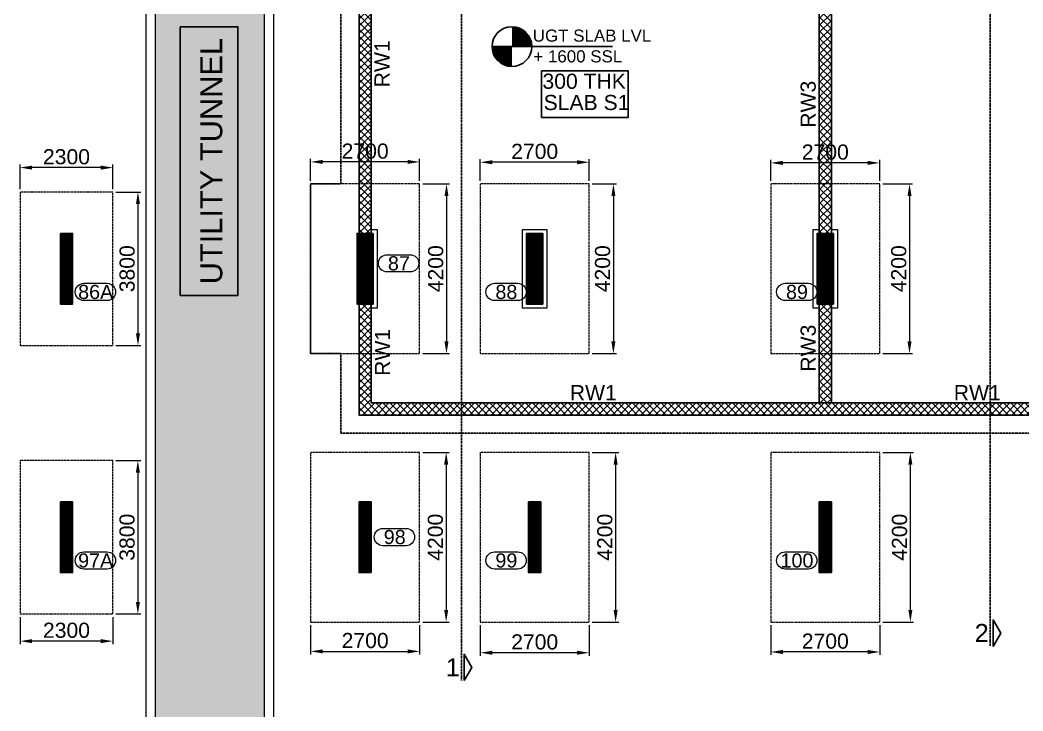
# Model space of a CAD drawing. Header units: millimetres. Extents: x 99112 to 332273, y 431815 to 552227.
# Drawn here: x 135762 to 160609, y 491073 to 508183 of the extents above; entities that cross this region are included whole.
import ezdxf
from ezdxf.enums import TextEntityAlignment as Align

# ---------------------------------------------------------------- set-up
doc = ezdxf.new("R2010")
doc.units = ezdxf.units.MM
doc.header["$LTSCALE"] = 100
doc.header["$MEASUREMENT"] = 0
doc.linetypes.add('HIDDEN', pattern=[0.375, 0.25, -0.125])
for name, color, linetype, lineweight in [('COL HATCH', 67, 'Continuous', 25), ('colno', 11, 'Continuous', 15), ('COLUMN', 84, 'Continuous', 30), ('COLUMN COVER', 2, 'Continuous', 20), ('CONCRETE', 7, 'Continuous', 20), ('DIM', 8, 'Continuous', 13), ('FOOTING', 12, 'HIDDEN', 20), ('P- LEVEL', 10, 'Continuous', 25), ('RAFT', 42, 'HIDDEN', 30), ('RET WALL', 31, 'Continuous', 30), ('RET WALL HATCH', 57, 'Continuous', 13), ('TEXT', 255, 'Continuous', 25)]:
    doc.layers.add(name, color=color, linetype=linetype, lineweight=lineweight)
doc.layers.add('SBC COMMENTS', color=6, linetype='Continuous')
doc.layers.add('sec', color=2, linetype='Continuous')
doc.styles.add('ARIAL', font='arial.ttf')
doc.dimstyles.new('150', dxfattribs={"dimscale": 150, "dimtxt": 2.5, "dimasz": 2, "dimexe": 0.5, "dimexo": 0.5, "dimgap": 0.5, "dimtad": 1, "dimdec": 0, "dimzin": 3, "dimdsep": 46, "dimtxsty": 'ARIAL', "dimcen": 0, "dimdle": 1, "dimclrd": 256, "dimclre": 256, "dimclrt": 4, "dimadec": 0, "dimazin": 0, "dimtfac": 1, "dimtdec": 0, "dimtmove": 0, "dimatfit": 3, "dimfxl": 0, "dimtolj": 1, "dimtzin": 0, "dimlwd": -1, "dimlwe": -1, "dimarcsym": 0})
pattern_1 = [(45, (-226856.086, 134796.796), (-8.83883476, 8.83883476), [])]
pattern_2 = [(45, (-57577.731, -393874.087), (-8.83883476, 8.83883476), [])]

# ---------------------------------------------------------------- blocks, each defined once
blk = doc.blocks.new('*D167')
at = {"layer": 'DIM', "transparency": 16777216}
for p, q in [((142962, 504199), (142962, 504745)), ((145362, 504670), (143262, 504670)), ((145662, 504199), (145662, 504745))]:
    blk.add_line(p, q, dxfattribs=at)
for points in [[(143262, 504720), (143262, 504620), (142962, 504670)], [(145362, 504620), (145362, 504720), (145662, 504670)]]:
    blk.add_solid(points, dxfattribs=at)
at = {"layer": 'DIM', "color": 4, "transparency": 16777216, "insert": (144312, 504936), "char_height": 375, "attachment_point": 5, "style": 'ARIAL'}
blk.add_mtext('\\A1;2700', dxfattribs=at)
blk = doc.blocks.new('*D168')
at = {"layer": 'DIM', "transparency": 16777216}
for p, q in [((145737, 504124), (146402, 504124)), ((146327, 503824), (146327, 500224)), ((145737, 499924), (146402, 499924))]:
    blk.add_line(p, q, dxfattribs=at)
for points in [[(146377, 503824), (146277, 503824), (146327, 504124)], [(146277, 500224), (146377, 500224), (146327, 499924)]]:
    blk.add_solid(points, dxfattribs=at)
at = {"layer": 'DIM', "color": 4, "transparency": 16777216, "insert": (146061, 502024), "char_height": 375, "attachment_point": 5, "rotation": 90, "style": 'ARIAL'}
blk.add_mtext('\\A1;4200', dxfattribs=at)
blk = doc.blocks.new('*D169')
at = {"layer": 'DIM', "transparency": 16777216}
for p, q in [((147162, 504199), (147162, 504737)), ((149562, 504662), (147462, 504662)), ((149862, 504199), (149862, 504737))]:
    blk.add_line(p, q, dxfattribs=at)
for points in [[(147462, 504712), (147462, 504612), (147162, 504662)], [(149562, 504612), (149562, 504712), (149862, 504662)]]:
    blk.add_solid(points, dxfattribs=at)
at = {"layer": 'DIM', "color": 4, "transparency": 16777216, "insert": (148512, 504929), "char_height": 375, "attachment_point": 5, "style": 'ARIAL'}
blk.add_mtext('\\A1;2700', dxfattribs=at)
blk = doc.blocks.new('*D170')
at = {"layer": 'DIM', "transparency": 16777216}
for p, q in [((149937, 504124), (150537, 504124)), ((150462, 503824), (150462, 500224)), ((149937, 499924), (150537, 499924))]:
    blk.add_line(p, q, dxfattribs=at)
for points in [[(150512, 503824), (150412, 503824), (150462, 504124)], [(150412, 500224), (150512, 500224), (150462, 499924)]]:
    blk.add_solid(points, dxfattribs=at)
at = {"layer": 'DIM', "color": 4, "transparency": 16777216, "insert": (150196, 502024), "char_height": 375, "attachment_point": 5, "rotation": 90, "style": 'ARIAL'}
blk.add_mtext('\\A1;4200', dxfattribs=at)
blk = doc.blocks.new('*D177')
at = {"layer": 'DIM', "transparency": 16777216}
for p, q in [((154362, 504199), (154362, 504721)), ((156762, 504646), (154662, 504646)), ((157062, 504199), (157062, 504721))]:
    blk.add_line(p, q, dxfattribs=at)
for points in [[(154662, 504696), (154662, 504596), (154362, 504646)], [(156762, 504596), (156762, 504696), (157062, 504646)]]:
    blk.add_solid(points, dxfattribs=at)
at = {"layer": 'DIM', "color": 4, "transparency": 16777216, "insert": (155712, 504912), "char_height": 375, "attachment_point": 5, "style": 'ARIAL'}
blk.add_mtext('\\A1;2700', dxfattribs=at)
blk = doc.blocks.new('*D178')
at = {"layer": 'DIM', "transparency": 16777216}
for p, q in [((157137, 504124), (157874, 504124)), ((157799, 503824), (157799, 500224)), ((157137, 499924), (157874, 499924))]:
    blk.add_line(p, q, dxfattribs=at)
for points in [[(157849, 503824), (157749, 503824), (157799, 504124)], [(157749, 500224), (157849, 500224), (157799, 499924)]]:
    blk.add_solid(points, dxfattribs=at)
at = {"layer": 'DIM', "color": 4, "transparency": 16777216, "insert": (157533, 502024), "char_height": 375, "attachment_point": 5, "rotation": 90, "style": 'ARIAL'}
blk.add_mtext('\\A1;4200', dxfattribs=at)
blk = doc.blocks.new('*D183')
at = {"layer": 'DIM', "transparency": 16777216}
for p, q in [((145737, 497474), (146394, 497474)), ((146319, 497174), (146319, 493574)), ((145737, 493274), (146394, 493274))]:
    blk.add_line(p, q, dxfattribs=at)
for points in [[(146369, 497174), (146269, 497174), (146319, 497474)], [(146269, 493574), (146369, 493574), (146319, 493274)]]:
    blk.add_solid(points, dxfattribs=at)
at = {"layer": 'DIM', "color": 4, "transparency": 16777216, "insert": (146053, 495374), "char_height": 375, "attachment_point": 5, "rotation": 90, "style": 'ARIAL'}
blk.add_mtext('\\A1;4200', dxfattribs=at)
blk = doc.blocks.new('*D184')
at = {"layer": 'DIM', "transparency": 16777216}
for p, q in [((142962, 493199), (142962, 492472)), ((145662, 493199), (145662, 492472)), ((143262, 492547), (145362, 492547))]:
    blk.add_line(p, q, dxfattribs=at)
for points in [[(143262, 492597), (143262, 492497), (142962, 492547)], [(145362, 492497), (145362, 492597), (145662, 492547)]]:
    blk.add_solid(points, dxfattribs=at)
at = {"layer": 'DIM', "color": 4, "transparency": 16777216, "insert": (144312, 492814), "char_height": 375, "attachment_point": 5, "style": 'ARIAL'}
blk.add_mtext('\\A1;2700', dxfattribs=at)
blk = doc.blocks.new('*D185')
at = {"layer": 'DIM', "transparency": 16777216}
for p, q in [((149937, 497474), (150593, 497474)), ((150518, 497174), (150518, 493574)), ((149937, 493274), (150593, 493274))]:
    blk.add_line(p, q, dxfattribs=at)
for points in [[(150568, 497174), (150468, 497174), (150518, 497474)], [(150468, 493574), (150568, 493574), (150518, 493274)]]:
    blk.add_solid(points, dxfattribs=at)
at = {"layer": 'DIM', "color": 4, "transparency": 16777216, "insert": (150251, 495374), "char_height": 375, "attachment_point": 5, "rotation": 90, "style": 'ARIAL'}
blk.add_mtext('\\A1;4200', dxfattribs=at)
blk = doc.blocks.new('*D186')
at = {"layer": 'DIM', "transparency": 16777216}
for p, q in [((147162, 493199), (147162, 492439)), ((149862, 493199), (149862, 492439)), ((149562, 492514), (147462, 492514))]:
    blk.add_line(p, q, dxfattribs=at)
for points in [[(147462, 492564), (147462, 492464), (147162, 492514)], [(149562, 492464), (149562, 492564), (149862, 492514)]]:
    blk.add_solid(points, dxfattribs=at)
at = {"layer": 'DIM', "color": 4, "transparency": 16777216, "insert": (148512, 492780), "char_height": 375, "attachment_point": 5, "style": 'ARIAL'}
blk.add_mtext('\\A1;2700', dxfattribs=at)
blk = doc.blocks.new('*D187')
at = {"layer": 'DIM', "transparency": 16777216}
for p, q in [((157137, 497474), (157895, 497474)), ((157820, 493574), (157820, 497174)), ((157137, 493274), (157895, 493274))]:
    blk.add_line(p, q, dxfattribs=at)
for points in [[(157870, 497174), (157770, 497174), (157820, 497474)], [(157770, 493574), (157870, 493574), (157820, 493274)]]:
    blk.add_solid(points, dxfattribs=at)
at = {"layer": 'DIM', "color": 4, "transparency": 16777216, "insert": (157553, 495374), "char_height": 375, "attachment_point": 5, "rotation": 90, "style": 'ARIAL'}
blk.add_mtext('\\A1;4200', dxfattribs=at)
blk = doc.blocks.new('*D188')
at = {"layer": 'DIM', "transparency": 16777216}
for p, q in [((154362, 493199), (154362, 492458)), ((157062, 493199), (157062, 492458)), ((156762, 492533), (154662, 492533))]:
    blk.add_line(p, q, dxfattribs=at)
for points in [[(154662, 492583), (154662, 492483), (154362, 492533)], [(156762, 492483), (156762, 492583), (157062, 492533)]]:
    blk.add_solid(points, dxfattribs=at)
at = {"layer": 'DIM', "color": 4, "transparency": 16777216, "insert": (155712, 492799), "char_height": 375, "attachment_point": 5, "style": 'ARIAL'}
blk.add_mtext('\\A1;2700', dxfattribs=at)
blk = doc.blocks.new('Z$W@#2DD3407B')
at = {"layer": 'P- LEVEL'}
blk.add_line((-328, 0), (1661, 0), dxfattribs=at)
at = {"layer": 'P- LEVEL', "const_width": 328}
for points in [[(0, 164, -0.414214), (164, 0, -0.414214)], [(-164, 0, 0.414214), (0, -164, 0.414214)]]:
    blk.add_lwpolyline(points, format="xyb", dxfattribs=at)
at = {"layer": 'P- LEVEL'}
blk.add_circle((0, 0), 328, dxfattribs=at)
blk = doc.blocks.new('stp layout 12-03-19')
at = {"layer": 'RET WALL HATCH'}
h = blk.add_hatch(dxfattribs=at)
h.set_pattern_fill('ANSI37', color=256, scale=1000, style=0)
h.set_pattern_definition([(45, (285009.31, 661434.82), (-88.388348, 88.388348), []), (135, (285009.31, 661434.82), (-88.388348, -88.388348), [])])
h.paths.add_polyline_path([(-36450, 1311), (-350, 1311), (-350, 6160), (1850, 6160), (1850, 37910), (-36450, 37910)], flags=16)
h.paths.add_polyline_path([(-50, 5860), (-50, 1011), (-36750, 1011), (-36750, 38210), (2150, 38210), (2150, 5860)])
h = blk.add_hatch(dxfattribs=at)
h.set_pattern_fill('ANSI37', color=256, scale=1000, style=0)
h.set_pattern_definition([(45, (-180912.04, -698343.76), (-88.388348, 88.388348), []), (135, (-180912.04, -698343.76), (-88.388348, -88.388348), [])])
h.paths.add_polyline_path([(-25050, 13060), (-20050, 13060), (-20050, 16310), (-20350, 16310), (-20350, 13360), (-25350, 13360), (-25350, 1311), (-25050, 1311)])
at = {"layer": 'RAFT', "elevation": -389.1}
blk.add_lwpolyline([(-18875, 561), (-37200, 561), (-37200, 2535), (-37950, 2535), (-37950, 6735), (-37200, 6735), (-37200, 11160), (-37850, 11160), (-37850, 14310), (-37200, 14310), (-37200, 15560), (-37975, 15560), (-37975, 17360), (-37200, 17360), (-37200, 21860), (-37975, 21860), (-37975, 23660), (-37200, 23660), (-37200, 24910), (-37850, 24910), (-37850, 28060), (-37200, 28060), (-37200, 32660)], dxfattribs=at)
at = {"layer": 'RET WALL'}
for points in [[(-50, 5860), (-50, 1011), (-36750, 1011), (-36750, 38210), (2150, 38210), (2150, 5860)], [(-36450, 1311), (-350, 1311), (-350, 6160), (1850, 6160), (1850, 37910), (-36450, 37910)], [(-25050, 13060), (-20050, 13060), (-20050, 16310), (-20350, 16310), (-20350, 13360), (-25350, 13360), (-25350, 1311), (-25050, 1311), (-25050, 13060)]]:
    blk.add_lwpolyline(points, close=True, dxfattribs=at)
at = {"layer": 'TEXT'}
blk.add_lwpolyline([(-32227.4, 9535.2), (-30081.7, 9535.2), (-30081.7, 8385.1), (-32227.4, 8385.1)], close=True, dxfattribs=at)
at = {"layer": 'P- LEVEL', "xscale": 1.5, "yscale": 1.5, "zscale": 1.5}
blk.add_blockref('Z$W@#2DD3407B', (-32963.6, 10137, -389.1), dxfattribs=at)
at = {"layer": 'P- LEVEL', "color": 7, "style": 'ARIAL'}
for s, p in [('UGT SLAB LVL', (-30979, 10409.4, -389.1)), ('+ 1600 SSL', (-31331.2, 9895.9, -389.1))]:
    blk.add_text(s, height=300, rotation=0.00358, dxfattribs=at).set_placement(p, align=Align.MIDDLE_CENTER)
at = {"layer": 'TEXT', "style": 'ARIAL'}
for s, rotation, p in [('RW1', 90, (-35994.1, 9129)), ('300 THK', 0.00358, (-32207.2, 9092)), ('RW3', 90, (-25437.1, 8127.7)), ('SLAB S1', 0.00358, (-32178.5, 8565.4)), ('RW1', 90, (-35983.6, 1982.1)), ('RW3', 90, (-25437.1, 2086.7))]:
    blk.add_text(s, height=375, rotation=rotation, dxfattribs=at).set_placement(p)
for p in [(-31529.6, 1378.9), (-22016.6, 1378.9)]:
    blk.add_text('RW1', height=375, dxfattribs=at).set_placement(p)
blk = doc.blocks.new('Z$W@#0EFB04CB')
at = {"layer": 'COLUMN COVER'}
for points in [[(350, -32450), (500, -32450), (500, -34400), (350, -34400)], [(11450, -34400), (11300, -34400), (11300, -32450), (11450, -32450)], [(11750, -32450), (11900, -32450), (11900, -34400), (11750, -34400)]]:
    blk.add_lwpolyline(points, dxfattribs=at)
blk.add_lwpolyline([(4100, -32450), (4700, -32450), (4700, -34400), (4100, -34400)], close=True, dxfattribs=at)
blk = doc.blocks.new('*D432')
at = {"layer": 'DIM', "transparency": 16777216}
for p, q in [((135762, 503999), (135762, 504604)), ((137762, 504529), (136062, 504529)), ((138062, 503999), (138062, 504604))]:
    blk.add_line(p, q, dxfattribs=at)
for points in [[(136062, 504579), (136062, 504479), (135762, 504529)], [(137762, 504479), (137762, 504579), (138062, 504529)]]:
    blk.add_solid(points, dxfattribs=at)
at = {"layer": 'DIM', "color": 4, "transparency": 16777216, "insert": (136912, 504796), "char_height": 375, "attachment_point": 5, "style": 'ARIAL'}
blk.add_mtext('\\A1;2300', dxfattribs=at)
blk = doc.blocks.new('*D433')
at = {"layer": 'DIM', "transparency": 16777216}
for p, q in [((138137, 503924), (138758, 503924)), ((138683, 503624), (138683, 500424)), ((138137, 500124), (138758, 500124))]:
    blk.add_line(p, q, dxfattribs=at)
for points in [[(138733, 503624), (138633, 503624), (138683, 503924)], [(138633, 500424), (138733, 500424), (138683, 500124)]]:
    blk.add_solid(points, dxfattribs=at)
at = {"layer": 'DIM', "color": 4, "transparency": 16777216, "insert": (138416, 502024), "char_height": 375, "attachment_point": 5, "rotation": 90, "style": 'ARIAL'}
blk.add_mtext('\\A1;3800', dxfattribs=at)
blk = doc.blocks.new('*D435')
at = {"layer": 'DIM', "transparency": 16777216}
for p, q in [((138137, 497274), (138756, 497274)), ((138681, 496974), (138681, 493774)), ((138137, 493474), (138756, 493474))]:
    blk.add_line(p, q, dxfattribs=at)
for points in [[(138731, 496974), (138631, 496974), (138681, 497274)], [(138631, 493774), (138731, 493774), (138681, 493474)]]:
    blk.add_solid(points, dxfattribs=at)
at = {"layer": 'DIM', "color": 4, "transparency": 16777216, "insert": (138414, 495374), "char_height": 375, "attachment_point": 5, "rotation": 90, "style": 'ARIAL'}
blk.add_mtext('\\A1;3800', dxfattribs=at)
blk = doc.blocks.new('*D436')
at = {"layer": 'DIM', "transparency": 16777216}
for p, q in [((135762, 493399), (135762, 492726)), ((138062, 493399), (138062, 492726)), ((137762, 492801), (136062, 492801))]:
    blk.add_line(p, q, dxfattribs=at)
for points in [[(136062, 492851), (136062, 492751), (135762, 492801)], [(137762, 492751), (137762, 492851), (138062, 492801)]]:
    blk.add_solid(points, dxfattribs=at)
at = {"layer": 'DIM', "color": 4, "transparency": 16777216, "insert": (136912, 493068), "char_height": 375, "attachment_point": 5, "style": 'ARIAL'}
blk.add_mtext('\\A1;2300', dxfattribs=at)
blk = doc.blocks.new('Z$W@#2DCD71B0')
at = {"layer": 'RET WALL HATCH', "lineweight": 9}
h = blk.add_hatch(dxfattribs=at)
h.set_pattern_fill('CROSS', color=8, scale=2000, style=0)
h.set_pattern_definition([(0, (65020.07, 195156.4), (500, 500), [250, -750]), (90, (65145.07, 195031.4), (-500, 500), [250, -750])])
h.paths.add_polyline_path([(-230, 0), (-1358, 0), (-1358, -237.8), (-1881.8, 267.6), (-1881.8, 0), (-2930, 0), (-2930, -79308.2), (-1881.8, -79308.2), (-1881.8, -79040.6), (-1358, -79546), (-1358, -79308.2), (-230, -79308.2)])
at = {"layer": 'RET WALL', "lineweight": 9}
for p, q in [((-3160, 0), (-3160, -79308.2)), ((-2930, 0), (-2930, -79308.2)), ((-230, 0), (-230, -79308.2)), ((0, 0), (0, -79308.2))]:
    blk.add_line(p, q, dxfattribs=at)

msp = doc.modelspace()

# ---------------------------------------------------------------- hatches: boundary and pattern name
at = {"layer": 'COL HATCH'}
h = msp.add_hatch(dxfattribs=at)
h.set_pattern_fill('ANSI31', color=256, scale=100, style=0)
h.set_pattern_definition(pattern_2)
h.paths.add_polyline_path([(136762, 502898.6), (137062, 502898.6), (137062, 501148.6), (136762, 501148.6)])
h = msp.add_hatch(dxfattribs=at)
h.set_pattern_fill('ANSI31', color=256, scale=100, style=0)
h.paths.add_polyline_path([(144512, 502898.6), (144512, 501148.6), (144112, 501148.6), (144112, 502898.6)])
h = msp.add_hatch(dxfattribs=at)
h.set_pattern_fill('ANSI31', color=256, scale=100, style=0)
h.paths.add_polyline_path([(148712, 502898.6), (148712, 501148.6), (148312, 501148.6), (148312, 502898.6)])
h = msp.add_hatch(dxfattribs=at)
h.set_pattern_fill('ANSI31', color=256, scale=100, style=0)
h.paths.add_polyline_path([(155912, 502898.6), (155912, 501148.6), (155512, 501148.6), (155512, 502898.6)])
h = msp.add_hatch(dxfattribs=at)
h.set_pattern_fill('ANSI31', color=256, scale=100, style=0)
h.set_pattern_definition(pattern_1)
h.paths.add_polyline_path([(155862, 502898.6), (155862, 501148.6), (155562, 501148.6), (155562, 502898.6)])
h = msp.add_hatch(dxfattribs=at)
h.set_pattern_fill('ANSI31', color=256, scale=100, style=0)
h.set_pattern_definition(pattern_2)
h.paths.add_polyline_path([(136762, 496248.6), (137062, 496248.6), (137062, 494498.6), (136762, 494498.6)])
h = msp.add_hatch(dxfattribs=at)
h.set_pattern_fill('ANSI31', color=256, scale=100, style=0)
h.set_pattern_definition(pattern_1)
h.paths.add_polyline_path([(144162, 496248.6), (144162, 494498.6), (144462, 494498.6), (144462, 496248.6)])
h = msp.add_hatch(dxfattribs=at)
h.set_pattern_fill('ANSI31', color=256, scale=100, style=0)
h.set_pattern_definition(pattern_1)
h.paths.add_polyline_path([(148362, 496248.6), (148362, 494498.6), (148662, 494498.6), (148662, 496248.6)])
h = msp.add_hatch(dxfattribs=at)
h.set_pattern_fill('ANSI31', color=256, scale=100, style=0)
h.set_pattern_definition(pattern_1)
h.paths.add_polyline_path([(155562, 496248.6), (155562, 494498.6), (155862, 494498.6), (155862, 496248.6)])

# ---------------------------------------------------------------- linework, layer by layer
msp.add_lwpolyline([(139727.9, 508015.9), (141160.4, 508015.9), (141160.4, 501365), (139727.9, 501365)], close=True)
at = {"layer": 'colno'}
for points, elevation in [([(144855.3, 501944, -1), (144855.3, 502371.4), (145427.8, 502371.4, -1), (145427.8, 501944)], -1455.5), ([(137343.1, 501235.6, -1), (137343.1, 501663), (137915.7, 501663, -1), (137915.7, 501235.6)], -1455.5), ([(147518, 501235.6, -1), (147518, 501663), (148090.6, 501663, -1), (148090.6, 501235.6)], -1455.5), ([(154718, 501235.6, -1), (154718, 501663), (155290.6, 501663, -1), (155290.6, 501235.6)], -1455.5), ([(144752.1, 495165.4, -1), (144752.1, 495592.8), (145324.6, 495592.8, -1), (145324.6, 495165.4)], -1844.6), ([(137343.1, 494585.6, -1), (137343.1, 495013), (137915.7, 495013, -1), (137915.7, 494585.6)], -1455.5), ([(137343.1, 494585.6, -1), (137343.1, 495013), (137915.7, 495013, -1), (137915.7, 494585.6)], -1455.5), ([(147518, 494585.6, -1), (147518, 495013), (148090.6, 495013, -1), (148090.6, 494585.6)], -1455.5), ([(154718, 494585.6, -1), (154718, 495013), (155290.6, 495013, -1), (155290.6, 494585.6)], -1455.5)]:
    msp.add_lwpolyline(points, format="xyb", close=True, dxfattribs=dict(at, elevation=elevation))
at = {"layer": 'COLUMN'}
for points in [[(136762, 502898.6), (137062, 502898.6), (137062, 501148.6), (136762, 501148.6)], [(144512, 502898.6), (144512, 501148.6), (144112, 501148.6), (144112, 502898.6)], [(148712, 502898.6), (148712, 501148.6), (148312, 501148.6), (148312, 502898.6)], [(155912, 502898.6), (155912, 501148.6), (155512, 501148.6), (155512, 502898.6)], [(136762, 496248.6), (137062, 496248.6), (137062, 494498.6), (136762, 494498.6)], [(144462, 494498.6), (144462, 496248.6), (144162, 496248.6), (144162, 494498.6)], [(148662, 494498.6), (148662, 496248.6), (148362, 496248.6), (148362, 494498.6)], [(155862, 494498.6), (155862, 496248.6), (155562, 496248.6), (155562, 494498.6)]]:
    msp.add_lwpolyline(points, close=True, dxfattribs=at)
at = {"layer": 'FOOTING'}
for points in [[(135762, 500123.6), (138062, 500123.6), (138062, 503923.6), (135762, 503923.6)], [(142962, 499923.6), (145662, 499923.6), (145662, 504123.6), (142962, 504123.6)], [(147162, 499923.6), (149862, 499923.6), (149862, 504123.6), (147162, 504123.6)], [(154362, 499923.6), (157062, 499923.6), (157062, 504123.6), (154362, 504123.6)], [(142962, 493273.6), (145662, 493273.6), (145662, 497473.6), (142962, 497473.6)], [(147162, 493273.6), (149862, 493273.6), (149862, 497473.6), (147162, 497473.6)], [(154362, 493273.6), (157062, 493273.6), (157062, 497473.6), (154362, 497473.6)], [(135762, 493473.6), (138062, 493473.6), (138062, 497273.6), (135762, 497273.6)]]:
    msp.add_lwpolyline(points, close=True, dxfattribs=at)
at = {"layer": 'sec', "linetype": 'HIDDEN'}
for points in [[(146697.7, 536771.3), (146697.7, 491823.4)], [(159800.9, 536771.3), (159800.9, 492671.4)]]:
    msp.add_lwpolyline(points, dxfattribs=at)
at = {"layer": 'sec', "linetype": 'Continuous'}
for points in [[(159868.6, 492671.4), (159868.6, 493326.1), (160057.6, 492998.8), (159868.6, 492671.4)], [(146765.3, 491823.4), (146765.3, 492478.1), (146954.3, 492150.8), (146765.3, 491823.4)]]:
    msp.add_lwpolyline(points, dxfattribs=at)

# ---------------------------------------------------------------- block references
at = {"layer": 'COLUMN COVER'}
msp.add_blockref('Z$W@#0EFB04CB', (144112, 535448.6), dxfattribs=at)
at = {"layer": 'CONCRETE'}
msp.add_blockref('Z$W@#2DCD71B0', (142042, 538960), dxfattribs=at)
at = {"layer": 'RET WALL'}
msp.add_blockref('stp layout 12-03-19', (180912, 497388.6), dxfattribs=at)

# ---------------------------------------------------------------- texts
at = {"layer": 'colno', "style": 'ARIAL'}
for s, p in [('87', (145147.8, 502158.2, -11644)), ('86A', (137635.7, 501449.8, -11644)), ('88', (147810.5, 501449.8, -11644)), ('89', (155010.5, 501449.8, -11644)), ('98', (145044.6, 495379.6, -12033.1)), ('97A', (137635.7, 494799.8, -11644)), ('99', (147810.5, 494799.8, -11644)), ('100', (155010.5, 494799.8, -11644))]:
    msp.add_text(s, height=350, dxfattribs=at).set_placement(p, align=Align.MIDDLE_CENTER)
at = {"layer": 'SBC COMMENTS', "color": 1, "style": 'ARIAL'}
msp.add_text('UTILITY TUNNEL', height=546, rotation=90, dxfattribs=at).set_placement((140498.7, 504689.7), align=Align.MIDDLE_CENTER)
at = {"layer": 'sec', "linetype": 'Continuous', "style": 'ARIAL'}
for s, p in [('2', (159412.2, 492776.9)), ('1', (146308.9, 491928.9))]:
    msp.add_text(s, height=450, dxfattribs=at).set_placement(p)

# ---------------------------------------------------------------- dimensions: what is measured, and where the dimension line sits
at = {"layer": 'DIM'}
for base, p1, p2, picture, middle in [((142962, 504669.7), (145662, 504123.6), (142962, 504123.6), '*D167', (144312, 504936.1)), ((147162, 504662.3), (149862, 504123.6), (147162, 504123.6), '*D169', (148512, 504928.8)), ((154362, 504646), (157062, 504123.6), (154362, 504123.6), '*D177', (155712, 504912.5)), ((135762, 504529.4, -389.1), (138062, 503923.6), (135762, 503923.6), '*D432', (136912, 504796, -389.1)), ((135762, 492801.1, -389.1), (138062, 493473.6), (135762, 493473.6), '*D436', (136912, 493067.7, -389.1)), ((145662, 492547.2), (142962, 493273.6), (145662, 493273.6), '*D184', (144312, 492813.7)), ((147162, 492513.9), (149862, 493273.6), (147162, 493273.6), '*D186', (148512, 492780.3)), ((154362, 492532.5), (157062, 493273.6), (154362, 493273.6), '*D188', (155712, 492799))]:
    dim = msp.add_linear_dim(base=base, p1=p1, p2=p2, dimstyle='150', dxfattribs=at)
    dim.commit()
    dim.dimension.update_dxf_attribs({"geometry": picture, "text_midpoint": middle})
for base, p1, p2, picture, middle in [((138682.8, 500123.6, -389.1), (138062, 503923.6), (138062, 500123.6), '*D433', (138416.2, 502023.6, -389.1)), ((146327.4, 499923.6), (145662, 504123.6), (145662, 499923.6), '*D168', (146060.9, 502023.6)), ((150462.4, 499923.6), (149862, 504123.6), (149862, 499923.6), '*D170', (150196, 502023.6)), ((157799.4, 499923.6), (157062, 504123.6), (157062, 499923.6), '*D178', (157532.9, 502023.6)), ((146319.3, 493273.6), (145662, 497473.6), (145662, 493273.6), '*D183', (146052.8, 495373.6)), ((150517.6, 493273.6), (149862, 497473.6), (149862, 493273.6), '*D185', (150251.1, 495373.6)), ((157820, 497473.6), (157062, 493273.6), (157062, 497473.6), '*D187', (157553.5, 495373.6)), ((138680.9, 493473.6, -389.1), (138062, 497273.6), (138062, 493473.6), '*D435', (138414.3, 495373.6, -389.1))]:
    dim = msp.add_linear_dim(base=base, p1=p1, p2=p2, angle=90, dimstyle='150', dxfattribs=at)
    dim.commit()
    dim.dimension.update_dxf_attribs({"geometry": picture, "text_midpoint": middle})

doc.saveas('drawing.dxf')
